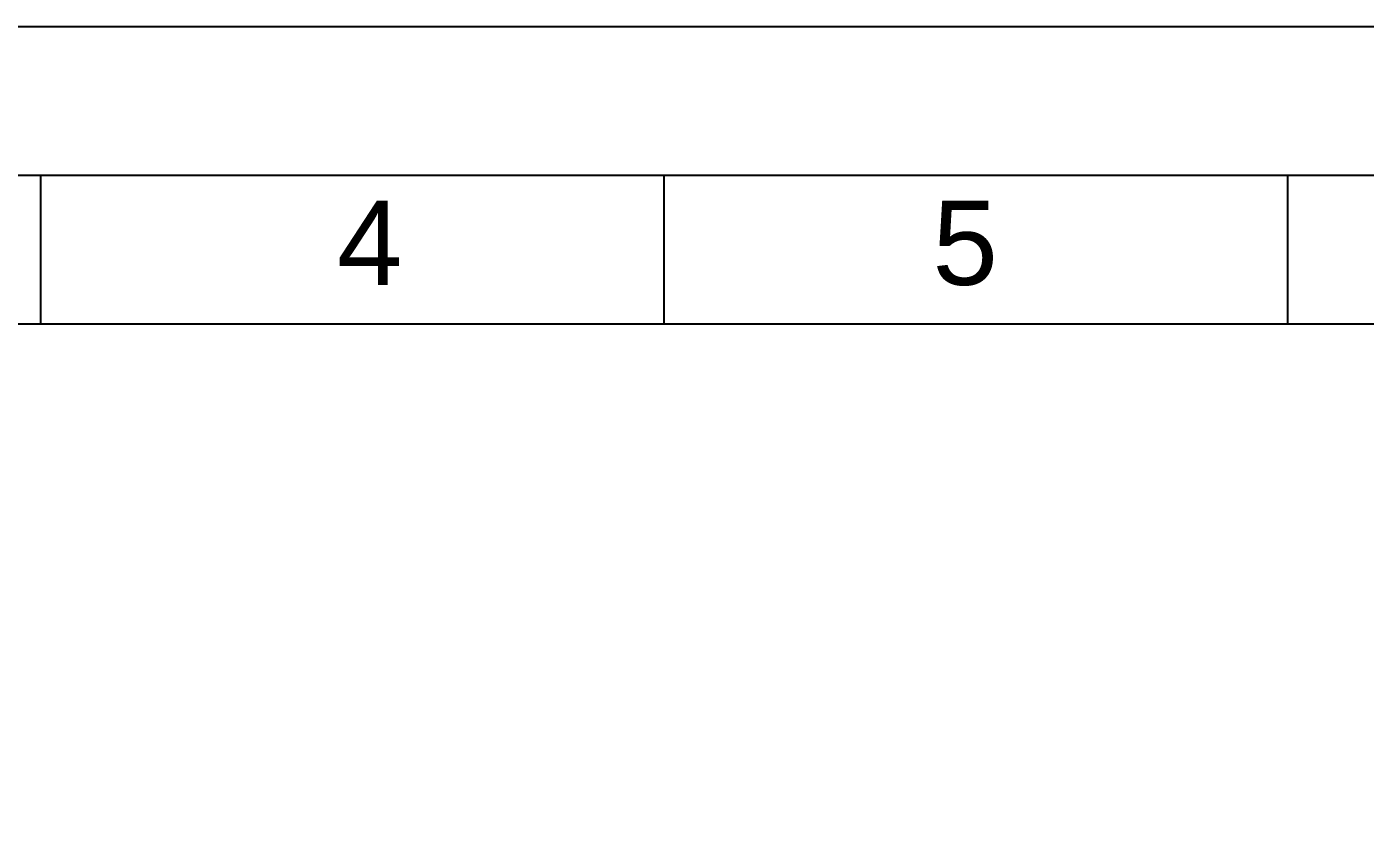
# Model space of a CAD drawing. Header units: millimetres. Extents: x 100 to 1222, y 100 to 694.
# Drawn here: x 351.9 to 486.7, y 611.9 to 693.9 of the extents above; entities that cross this region are included whole.
import ezdxf

# ---------------------------------------------------------------- set-up
doc = ezdxf.new("R2010")
doc.units = ezdxf.units.MM
doc.styles.add('Notes', font='Arial.ttf', dxfattribs={"height": 3})

msp = doc.modelspace()

# ---------------------------------------------------------------- linework, layer by layer
for p, q in [((353.333, 664), (353.333, 679)), ((416.111, 664), (416.111, 679)), ((478.889, 664), (478.889, 679))]:
    msp.add_line(p, q)
for points in [[(100, 100), (940, 100), (940, 693.939), (100, 693.939)], [(150, 679), (925, 679), (925, 115), (150, 115)], [(165, 664), (730, 664), (730, 130), (165, 130)]]:
    msp.add_lwpolyline(points, close=True)

# ---------------------------------------------------------------- texts
at = {"style": 'Notes'}
for s, p in [('4', (383.167, 667.928)), ('5', (443.111, 667.928))]:
    msp.add_text(s, height=8.485, dxfattribs=at).set_placement(p)

doc.saveas('drawing.dxf')
